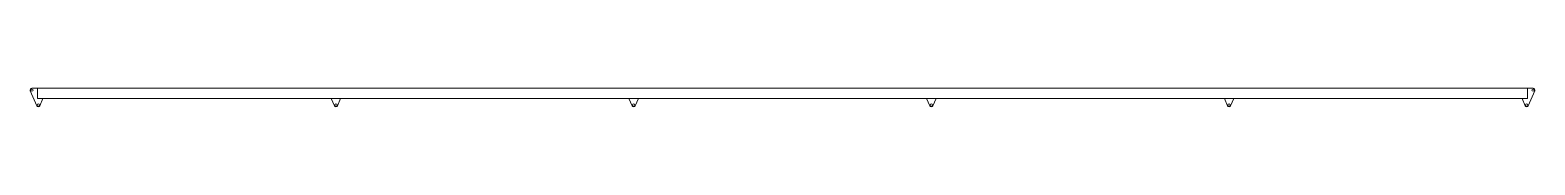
# Paper-space layout '_Dessus' of a CAD drawing. Header units: millimetres. Extents: x -7322 to 37, y -65 to 25.
import ezdxf

# ---------------------------------------------------------------- set-up
doc = ezdxf.new("R2010")
doc.units = ezdxf.units.MM

psp = doc.layouts.new('_Dessus')

# ---------------------------------------------------------------- linework, layer by layer
at = {"color": 7, "linetype": 'Continuous', "lineweight": 15}
for p, q in [((-7289, -60.1), (-7320.7, 12.4)), ((-7312.5, 25), (27.5, 25)), ((-7285, 25), (-7285, -25)), ((0, 25), (0, -25)), ((35.7, 12.4), (4, -60.1)), ((-7285, -25), (0, -25)), ((-7258.6, -25), (-7274, -60.1)), ((-5833.4, -60.1), (-5848.8, -25)), ((-5803, -25), (-5818.4, -60.1)), ((-4377.8, -60.1), (-4393.2, -25)), ((-4347.4, -25), (-4362.8, -60.1)), ((-2922.2, -60.1), (-2937.6, -25)), ((-2891.8, -25), (-2907.2, -60.1)), ((-1466.6, -60.1), (-1482, -25)), ((-1436.2, -25), (-1451.6, -60.1)), ((-11, -60.1), (-26.4, -25))]:
    psp.add_line(p, q, dxfattribs=at)
for centre in [(-7312.5, 16), (27.5, 16), (-7281.5, -56.8), (-5825.9, -56.8), (-4370.3, -56.8), (-2914.7, -56.8), (-1459.1, -56.8), (-3.5, -56.8)]:
    psp.add_circle(centre, 5.5, dxfattribs=at)
for centre, radius, start, end in [((-7312.5, 16), 8.96, 90, 203.63687), ((27.5, 16), 8.96, 336.36313, 90), ((-7281.5, -56.8), 8.19, 203.63687, 336.36313), ((-5825.9, -56.8), 8.19, 203.63687, 336.36313), ((-4370.3, -56.8), 8.19, 203.63687, 336.36313), ((-2914.7, -56.8), 8.19, 203.63687, 336.36313), ((-1459.1, -56.8), 8.19, 203.63687, 336.36313), ((-3.5, -56.8), 8.19, 203.63687, 336.36313)]:
    psp.add_arc(centre, radius, start, end, dxfattribs=at)

doc.saveas('drawing.dxf')
